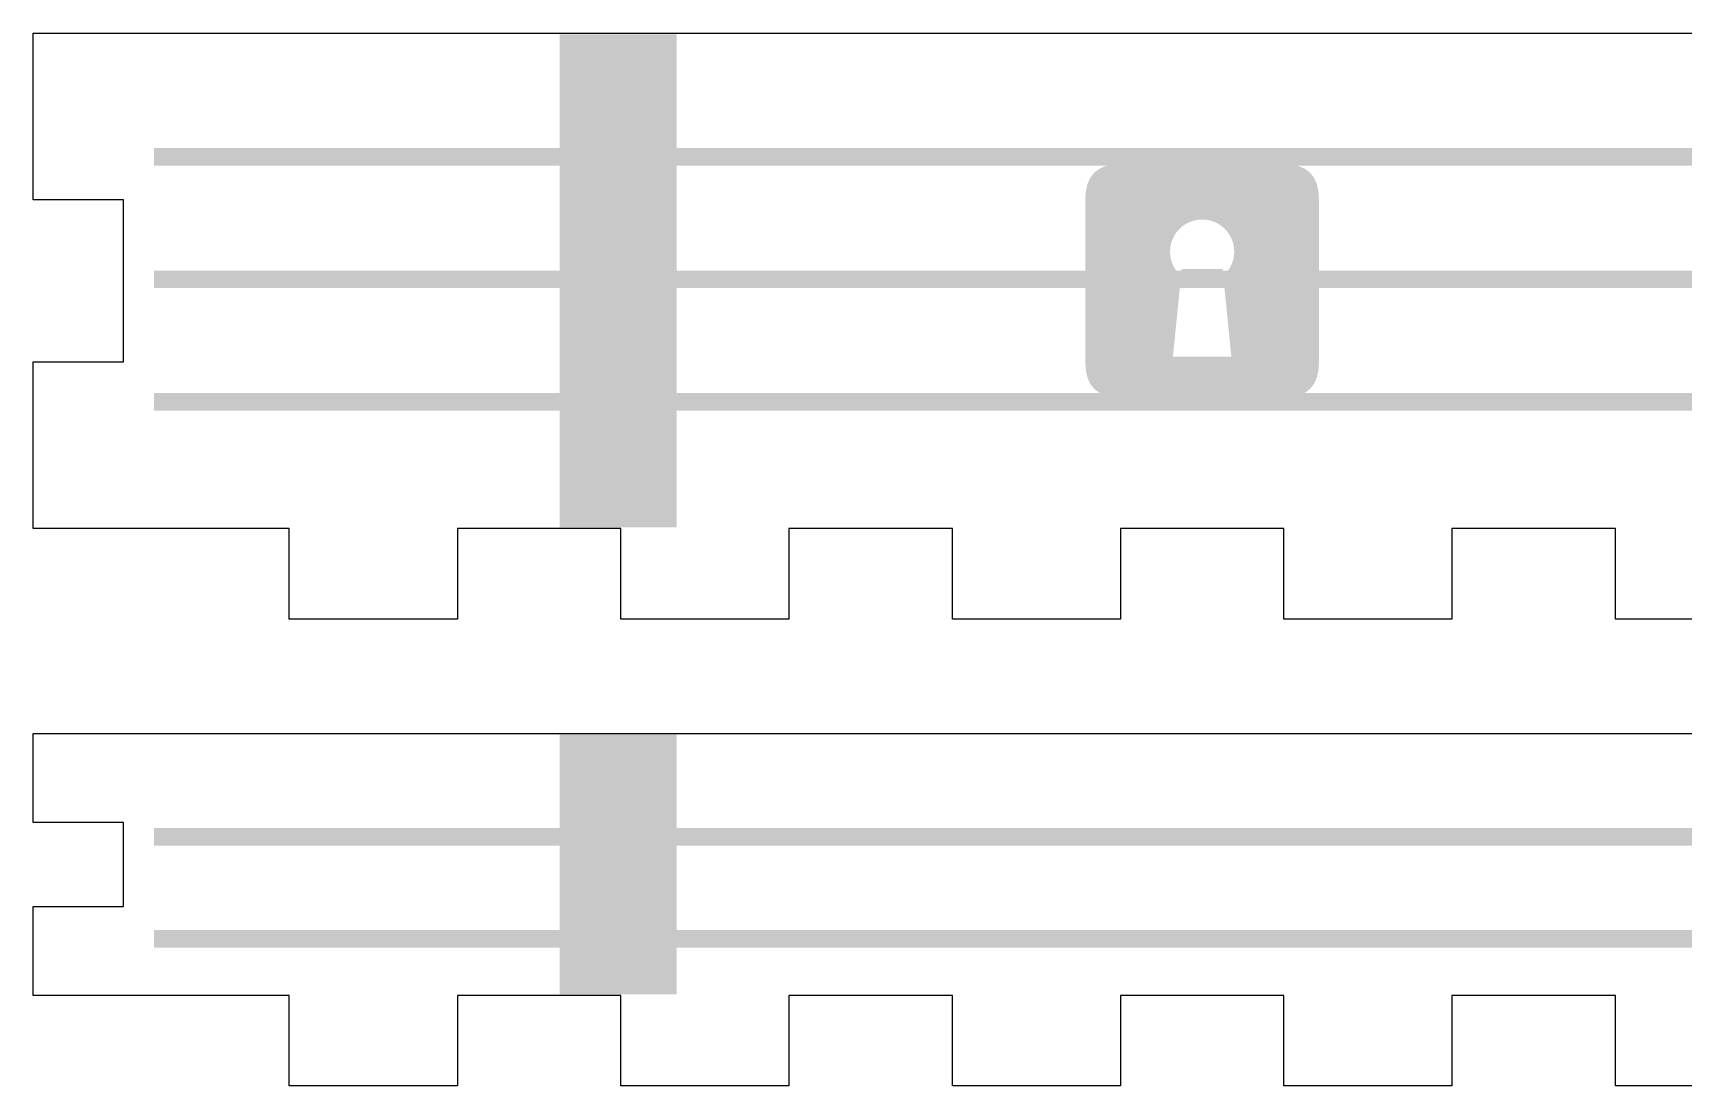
# Model space of a CAD drawing. Header units: millimetres. Extents: x 6 to 294, y 109 to 451.
# Drawn here: x 152 to 208.5, y 204.9 to 240.9 of the extents above; entities that cross this region are included whole.
import ezdxf

# ---------------------------------------------------------------- set-up
doc = ezdxf.new("R2010")
doc.units = ezdxf.units.MM
doc.layers.add('CUT', color=1, linetype='Continuous')
doc.layers.add('RASTER', color=7, linetype='Continuous')

msp = doc.modelspace()

# ---------------------------------------------------------------- hatches: boundary and pattern name
at = {"layer": 'RASTER'}
for points in [[(170, 240.901), (174, 240.901), (174, 224.001), (170, 224.001)], [(172.55, 237.521), (172.545, 237.449), (172.531, 237.378), (172.508, 237.31), (172.476, 237.246), (172.436, 237.186), (172.389, 237.132), (172.335, 237.084), (172.275, 237.044), (172.21, 237.013), (172.142, 236.99), (172.072, 236.975), (172, 236.971), (171.928, 236.975), (171.858, 236.99), (171.79, 237.013), (171.725, 237.044), (171.665, 237.084), (171.611, 237.132), (171.564, 237.186), (171.524, 237.246), (171.492, 237.31), (171.469, 237.378), (171.455, 237.449), (171.45, 237.521), (171.455, 237.593), (171.469, 237.663), (171.492, 237.731), (171.524, 237.796), (171.564, 237.856), (171.611, 237.91), (171.665, 237.957), (171.725, 237.997), (171.79, 238.029), (171.858, 238.052), (171.928, 238.066), (172, 238.071), (172.072, 238.066), (172.142, 238.052), (172.21, 238.029), (172.275, 237.997), (172.335, 237.957), (172.389, 237.91), (172.436, 237.856), (172.476, 237.796), (172.508, 237.731), (172.531, 237.663), (172.545, 237.593)], [(156.1, 237.001), (227.9, 237.001), (227.9, 236.401), (156.1, 236.401)], [(172.55, 232.451), (172.545, 232.379), (172.531, 232.308), (172.508, 232.24), (172.476, 232.176), (172.436, 232.116), (172.389, 232.062), (172.335, 232.014), (172.275, 231.974), (172.21, 231.943), (172.142, 231.92), (172.072, 231.905), (172, 231.901), (171.928, 231.905), (171.858, 231.92), (171.79, 231.943), (171.725, 231.974), (171.665, 232.014), (171.611, 232.062), (171.564, 232.116), (171.524, 232.176), (171.492, 232.24), (171.469, 232.308), (171.455, 232.379), (171.45, 232.451), (171.455, 232.523), (171.469, 232.593), (171.492, 232.661), (171.524, 232.726), (171.564, 232.786), (171.611, 232.84), (171.665, 232.887), (171.725, 232.927), (171.79, 232.959), (171.858, 232.982), (171.928, 232.996), (172, 233.001), (172.072, 232.996), (172.142, 232.982), (172.21, 232.959), (172.275, 232.927), (172.335, 232.887), (172.389, 232.84), (172.436, 232.786), (172.476, 232.726), (172.508, 232.661), (172.531, 232.593), (172.545, 232.523)], [(156.1, 232.801), (227.9, 232.801), (227.9, 232.201), (156.1, 232.201)], [(156.1, 228.601), (227.9, 228.601), (227.9, 228.001), (156.1, 228.001)], [(172.55, 227.381), (172.545, 227.309), (172.531, 227.238), (172.508, 227.17), (172.476, 227.106), (172.436, 227.046), (172.389, 226.992), (172.335, 226.944), (172.275, 226.904), (172.21, 226.873), (172.142, 226.85), (172.072, 226.835), (172, 226.831), (171.928, 226.835), (171.858, 226.85), (171.79, 226.873), (171.725, 226.904), (171.665, 226.944), (171.611, 226.992), (171.564, 227.046), (171.524, 227.106), (171.492, 227.17), (171.469, 227.238), (171.455, 227.309), (171.45, 227.381), (171.455, 227.453), (171.469, 227.523), (171.492, 227.591), (171.524, 227.656), (171.564, 227.716), (171.611, 227.77), (171.665, 227.817), (171.725, 227.857), (171.79, 227.889), (171.858, 227.912), (171.928, 227.926), (172, 227.931), (172.072, 227.926), (172.142, 227.912), (172.21, 227.889), (172.275, 227.857), (172.335, 227.817), (172.389, 227.77), (172.436, 227.716), (172.476, 227.656), (172.508, 227.591), (172.531, 227.523), (172.545, 227.453)], [(170, 216.901), (174, 216.901), (174, 208.001), (170, 208.001)], [(172.55, 215.121), (172.545, 215.049), (172.531, 214.978), (172.508, 214.91), (172.476, 214.846), (172.436, 214.786), (172.389, 214.732), (172.335, 214.684), (172.275, 214.644), (172.21, 214.613), (172.142, 214.59), (172.072, 214.575), (172, 214.571), (171.928, 214.575), (171.858, 214.59), (171.79, 214.613), (171.725, 214.644), (171.665, 214.684), (171.611, 214.732), (171.564, 214.786), (171.524, 214.846), (171.492, 214.91), (171.469, 214.978), (171.455, 215.049), (171.45, 215.121), (171.455, 215.193), (171.469, 215.263), (171.492, 215.331), (171.524, 215.396), (171.564, 215.456), (171.611, 215.51), (171.665, 215.557), (171.725, 215.597), (171.79, 215.629), (171.858, 215.652), (171.928, 215.666), (172, 215.671), (172.072, 215.666), (172.142, 215.652), (172.21, 215.629), (172.275, 215.597), (172.335, 215.557), (172.389, 215.51), (172.436, 215.456), (172.476, 215.396), (172.508, 215.331), (172.531, 215.263), (172.545, 215.193)], [(156.1, 213.701), (227.9, 213.701), (227.9, 213.101), (156.1, 213.101)], [(172.55, 212.451), (172.545, 212.379), (172.531, 212.308), (172.508, 212.24), (172.476, 212.176), (172.436, 212.116), (172.389, 212.062), (172.335, 212.014), (172.275, 211.974), (172.21, 211.943), (172.142, 211.92), (172.072, 211.905), (172, 211.901), (171.928, 211.905), (171.858, 211.92), (171.79, 211.943), (171.725, 211.974), (171.665, 212.014), (171.611, 212.062), (171.564, 212.116), (171.524, 212.176), (171.492, 212.24), (171.469, 212.308), (171.455, 212.379), (171.45, 212.451), (171.455, 212.523), (171.469, 212.593), (171.492, 212.661), (171.524, 212.726), (171.564, 212.786), (171.611, 212.84), (171.665, 212.887), (171.725, 212.927), (171.79, 212.959), (171.858, 212.982), (171.928, 212.996), (172, 213.001), (172.072, 212.996), (172.142, 212.982), (172.21, 212.959), (172.275, 212.927), (172.335, 212.887), (172.389, 212.84), (172.436, 212.786), (172.476, 212.726), (172.508, 212.661), (172.531, 212.593), (172.545, 212.523)], [(156.1, 210.201), (227.9, 210.201), (227.9, 209.601), (156.1, 209.601)], [(172.55, 209.781), (172.545, 209.709), (172.531, 209.638), (172.508, 209.57), (172.476, 209.506), (172.436, 209.446), (172.389, 209.392), (172.335, 209.344), (172.275, 209.304), (172.21, 209.273), (172.142, 209.25), (172.072, 209.235), (172, 209.231), (171.928, 209.235), (171.858, 209.25), (171.79, 209.273), (171.725, 209.304), (171.665, 209.344), (171.611, 209.392), (171.564, 209.446), (171.524, 209.506), (171.492, 209.57), (171.469, 209.638), (171.455, 209.709), (171.45, 209.781), (171.455, 209.853), (171.469, 209.923), (171.492, 209.991), (171.524, 210.056), (171.564, 210.116), (171.611, 210.17), (171.665, 210.217), (171.725, 210.257), (171.79, 210.289), (171.858, 210.312), (171.928, 210.326), (172, 210.331), (172.072, 210.326), (172.142, 210.312), (172.21, 210.289), (172.275, 210.257), (172.335, 210.217), (172.389, 210.17), (172.436, 210.116), (172.476, 210.056), (172.508, 209.991), (172.531, 209.923), (172.545, 209.853)]]:
    msp.add_hatch(color=7, dxfattribs=at).paths.add_polyline_path(points)
h = msp.add_hatch(color=7, dxfattribs=at)
h.paths.add_polyline_path([(188, 235.251), (188.019, 235.532), (188.075, 235.776), (188.169, 235.982), (188.3, 236.151), (188.469, 236.282), (188.675, 236.376), (188.919, 236.432), (189.2, 236.451), (194.8, 236.451), (195.081, 236.432), (195.325, 236.376), (195.531, 236.282), (195.7, 236.151), (195.831, 235.982), (195.925, 235.776), (195.981, 235.532), (196, 235.251), (196, 229.651), (195.981, 229.37), (195.925, 229.126), (195.831, 228.92), (195.7, 228.751), (195.531, 228.62), (195.325, 228.526), (195.081, 228.47), (194.8, 228.451), (189.2, 228.451), (188.919, 228.47), (188.675, 228.526), (188.469, 228.62), (188.3, 228.751), (188.169, 228.92), (188.075, 229.126), (188.019, 229.37), (188, 229.651)])
h.paths.add_polyline_path([(193.1, 233.451), (193.091, 233.307), (193.063, 233.166), (193.016, 233.03), (192.953, 232.901), (192.873, 232.781), (192.778, 232.673), (192.67, 232.578), (192.55, 232.498), (192.421, 232.435), (192.285, 232.388), (192.144, 232.36), (192, 232.351), (191.856, 232.36), (191.715, 232.388), (191.579, 232.435), (191.45, 232.498), (191.33, 232.578), (191.222, 232.673), (191.127, 232.781), (191.047, 232.901), (190.984, 233.03), (190.937, 233.166), (190.909, 233.307), (190.9, 233.451), (190.909, 233.594), (190.937, 233.735), (190.984, 233.872), (191.047, 234.001), (191.127, 234.12), (191.222, 234.229), (191.33, 234.323), (191.45, 234.403), (191.579, 234.467), (191.715, 234.513), (191.856, 234.541), (192, 234.551), (192.144, 234.541), (192.285, 234.513), (192.421, 234.467), (192.55, 234.403), (192.67, 234.323), (192.778, 234.229), (192.873, 234.12), (192.953, 234.001), (193.016, 233.872), (193.063, 233.735), (193.091, 233.594)], flags=0)
h.paths.add_polyline_path([(191.3, 232.851), (191, 229.851), (193, 229.851), (192.7, 232.851), (191.3, 232.851)], flags=0)

# ---------------------------------------------------------------- linework, layer by layer
at = {"layer": 'CUT'}
for points in [[(211.909, 220.861), (206.152, 220.861), (206.152, 223.961), (200.555, 223.961), (200.555, 220.861), (194.798, 220.861), (194.798, 223.961), (189.202, 223.961), (189.202, 220.861), (183.445, 220.861), (183.445, 223.961), (177.848, 223.961), (177.848, 220.861), (172.091, 220.861), (172.091, 223.961), (166.494, 223.961), (166.494, 220.861), (160.737, 220.861), (160.737, 223.961), (155.1, 223.961), (151.96, 223.961), (151.96, 229.674), (155.06, 229.674), (155.06, 235.227), (151.96, 235.227), (151.96, 240.941), (155.1, 240.941), (228.9, 240.941)], [(211.909, 204.861), (206.152, 204.861), (206.152, 207.961), (200.555, 207.961), (200.555, 204.861), (194.798, 204.861), (194.798, 207.961), (189.202, 207.961), (189.202, 204.861), (183.445, 204.861), (183.445, 207.961), (177.848, 207.961), (177.848, 204.861), (172.091, 204.861), (172.091, 207.961), (166.494, 207.961), (166.494, 204.861), (160.737, 204.861), (160.737, 207.961), (155.1, 207.961), (151.96, 207.961), (151.96, 211.007), (155.06, 211.007), (155.06, 213.894), (151.96, 213.894), (151.96, 216.941), (155.1, 216.941), (228.9, 216.941)]]:
    msp.add_lwpolyline(points, dxfattribs=at)

doc.saveas('drawing.dxf')
